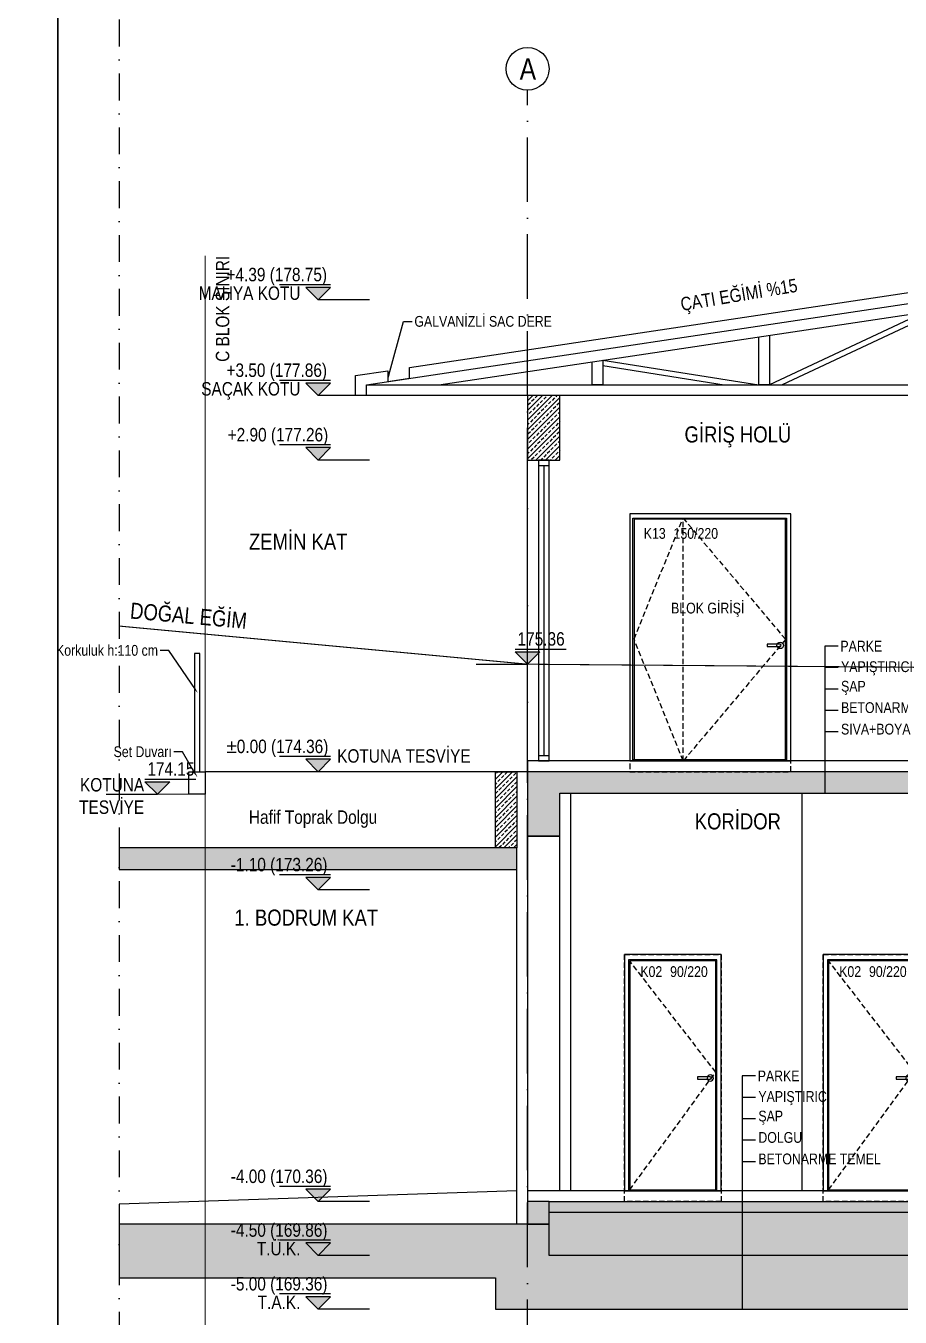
# Model space of a CAD drawing. Header units: millimetres. Extents: x 82776 to 137242, y 11666 to 27998.
# Drawn here: x 105904 to 106717, y 17112 to 18313 of the extents above; entities that cross this region are included whole.
import ezdxf
from ezdxf import colors
from ezdxf.entities.mleader import LeaderData, LeaderLine
from ezdxf.enums import TextEntityAlignment as Align
from ezdxf.math import Vec2, Vec3

# ---------------------------------------------------------------- set-up
doc = ezdxf.new("R2010")
doc.units = ezdxf.units.MM
for name, pattern in [('ACAD_ISO03W100', [30, 12, -18]), ('ACAD_ISO10W100', [18, 12, -3, 0, -3]), ('DASHDOT', [1, 0.5, -0.25, 0, -0.25]), ('DASHED', [15, 10, -5])]:
    doc.linetypes.add(name, pattern=pattern)
doc.layers.add('0_IFC_Blok Sınırı', color=32, linetype='ACAD_ISO03W100', lineweight=0)
for name, color, linetype in [('0_IFC_Door_Text', 11, 'Continuous'), ('0_IFC_Elevation_3', 21, 'Continuous'), ('0_IFC_Elevation_4', 11, 'Continuous'), ('0_IFC_Elevation_5', 252, 'Continuous'), ('0_IFC_Grid', 14, 'ACAD_ISO10W100'), ('0_IFC_Grid_Text_100', 14, 'Continuous'), ('0_IFC_Hatch_Structure', 251, 'Continuous'), ('0_IFC_Legend_Viewport', 7, 'Continuous'), ('0_IFC_Notation_Level_50', 160, 'Continuous'), ('0_IFC_Notation_Section_50', 10, 'Continuous'), ('0_IFC_Room_Text(No)_50', 12, 'Continuous'), ('0_IFC_Steelsection', 20, 'Continuous'), ('0_IFC_Text_Explanation_50', 231, 'Continuous'), ('1_IFC_Concrete_Section', 50, 'Continuous'), ('2_IFC_Handrail', 181, 'Continuous'), ('2_IFC_Wall', 130, 'Continuous'), ('3_IFC_Window', 136, 'Continuous'), ('4_IFC_Floor_Cladding', 143, 'Continuous'), ('4_IFC_Kaplama', 55, 'Continuous'), ('7_IFC_Landscape', 45, 'Continuous')]:
    doc.layers.add(name, color=color, linetype=linetype)
doc.styles.add('IFC_TEXT', font='ARIALN.TTF')
doc.styles.add('MARITZA_A1-A2-A3  BLOK_231117$0$IFC_TEXT', font='ARIALN.TTF')

# ---------------------------------------------------------------- blocks, each defined once
blk = doc.blocks.new('*U1033')
blk.add_wipeout([(0, 220), (90, 220), (90, 0), (0, 0)]).dxf.layer = '0_IFC_Elevation_5'
at = {"layer": '0_IFC_Elevation_4'}
for points in [[(0, 0), (0, 220), (90, 220), (90, 0)], [(5, 1), (5, 214), (85, 214), (85, 1)]]:
    blk.add_lwpolyline(points, close=True, dxfattribs=at)
blk.add_lwpolyline([(4, 0), (4, 215), (86, 215), (86, 0)], dxfattribs=at)
at = {"layer": '0_IFC_Elevation_5', "linetype": 'DASHED', "ltscale": 0.5}
blk.add_lwpolyline([(90, -10), (90, 220), (0, 220), (0, -10)], close=True, dxfattribs=at)
blk.add_lwpolyline([(85, 1), (5, 110.5), (85, 214)], dxfattribs=at)
at = {"layer": '0_IFC_Elevation_5'}
blk.add_lwpolyline([(10, 104, -1), (10, 106), (22, 106), (22, 104)], format="xyb", close=True, dxfattribs=at)
blk.add_circle((10, 105), 3, dxfattribs=at)
blk = doc.blocks.new('0_IFC_DOOR_TAG_50')
at = {"layer": '0_IFC_Door_Text', "style": 'IFC_TEXT'}
for tag, p in [('DOOR_TYPE', (0, 0)), ('DOOR_SIZE', (27.7, 0))]:
    blk.add_attdef(tag, p, '', height=10, dxfattribs=at)
blk = doc.blocks.new('*U365')
blk.add_wipeout([(-50, 0), (-50, -10), (230, -10), (230, 0)]).dxf.layer = '3_IFC_Window'
at = {"layer": '3_IFC_Window'}
blk.add_lwpolyline([(-50, 0), (-50, -10), (230, -10), (230, 0)], close=True, dxfattribs=at)
for points in [[(-45, 0), (-45, -10)], [(225, 0), (225, -10)], [(230, 0), (230, -10)], [(225, -5), (-45, -5)]]:
    blk.add_lwpolyline(points, dxfattribs=at)
blk = doc.blocks.new('*U2573')
blk.add_wipeout([(0, 230), (150, 230), (150, 0), (0, 0)]).dxf.layer = '0_IFC_Elevation_5'
at = {"layer": '0_IFC_Elevation_4'}
for points in [[(0, 0), (150, 0), (150, 230), (0, 230)], [(3, 226), (146, 226), (146, 1), (3, 1)], [(4, 1), (145, 1), (145, 225), (4, 225)]]:
    blk.add_lwpolyline(points, close=True, dxfattribs=at)
at = {"layer": '0_IFC_Elevation_5', "linetype": 'DASHED', "ltscale": 0.5}
blk.add_lwpolyline([(0, -10), (150, -10), (150, 230), (0, 230)], close=True, dxfattribs=at)
for points in [[(49.7, 0), (4, 113.5), (49.7, 226)], [(49.7, 226), (145, 113), (49.7, 0)], [(49.7, 0), (49.7, 226)]]:
    blk.add_lwpolyline(points, dxfattribs=at)
at = {"layer": '0_IFC_Elevation_5'}
blk.add_lwpolyline([(140, 106.5, 1), (140, 108.5), (128, 108.5), (128, 106.5)], format="xyb", close=True, dxfattribs=at)
blk.add_circle((140, 107.5), 3, dxfattribs=at)
at = {"transparency": 33554687, "rotation": 1.46989412832e-05}
blk.add_blockref('0_IFC_DOOR_TAG_50', (13.1, 206.7), dxfattribs=at).add_auto_attribs({'DOOR_TYPE': 'K13', 'DOOR_SIZE': '150/220'})
blk = doc.blocks.new('C_A-A KST_ALTLIK')
at = {"layer": '0_IFC_Elevation_5'}
h = blk.add_hatch(dxfattribs=at)
h.set_pattern_fill('AR-CONC', color=256, scale=0.1, angle=180)
h.set_pattern_definition([(230, (-109807.608, -13827.086), (-18.218467, 1.5939086), [1.905, -20.955]), (175, (-109807.608, -13827.086), (3.524342, -19.1056845), [1.524, -16.7640584]), (280.451445, (-109809.126, -13826.953), (-14.6941247, -17.5117752), [1.619001, -17.8090245]), (226.1842, (-109807.608, -13832.166), (-27.107904, 4.204233), [2.8575, -31.4325]), (276.635558, (-109809.867, -13831.815), (-23.7404134, -24.7426125), [2.428502, -26.713561]), (171.18415, (-109807.608, -13832.166), (-23.7404134, -24.7426125), [2.285997, -25.145973]), (201, (-109810.148, -13830.896), (-15.1614391, 10.2265198), [1.905, -20.955]), (146, (-109810.148, -13830.896), (-6.1802028, -18.4187966), [1.524, -16.764]), (251.451445, (-109811.412, -13830.044), (-21.341642, -8.192277), [1.619001, -17.8089938]), (217.5, (-109807.608, -13827.086), (-0.30886033, -8.4555039), [0, -16.5608, 0, -17.018, 0, -16.8275]), (187.5, (-109807.608, -13827.086), (-6.68196625, -10.0180575), [0, -9.7028, 0, -16.1798, 0, -6.4135]), (147.5, (-109801.944, -13827.086), (-13.5590595, 0.5728744), [0, -6.35, 0, -19.812, 0, -26.289]), (137.5, (-109799.404, -13827.086), (-14.8129181, -2.5426491), [0, -8.255, 0, -13.1572, 0, -18.669])])
h.paths.add_polyline_path([(-730, 40), (-30, 40), (-30, 0), (-730, 0)])
at = {"layer": '0_IFC_Hatch_Structure'}
h = blk.add_hatch(dxfattribs=at)
h.set_pattern_fill('ANSI33', color=256, angle=180)
h.set_pattern_definition([(225, (-107030.227, -17169.3415), (4.49012806, -4.49012806), []), (225, (-107034.717, -17169.3415), (4.49012806, -4.49012806), [3.175, -1.5875])])
h.paths.add_polyline_path([(-30, 450), (-30, 0), (-730, 0), (-730, 29), (-1130, 29), (-1130, -21), (-780, -21), (-780, -50), (0, -50), (0, 450)])
h.paths.add_polyline_path([(-1130, 379), (-1130, 359), (-760, 359), (-760, 379)], flags=17)
h.paths.add_polyline_path([(-750, 29), (-730, 29), (-730, 50), (-750, 50)], flags=16)
h = blk.add_hatch(dxfattribs=at)
h.set_pattern_fill('ANSI33', color=256, angle=180)
h.set_pattern_definition([(225, (-107120.9276, -17169.3415), (4.49012806, -4.49012806), []), (225, (-107125.418, -17169.3415), (4.49012806, -4.49012806), [3.175, -1.5875])])
h.paths.add_polyline_path([(-760, 379), (-780, 379), (-780, 450), (-760, 450)])
h = blk.add_hatch(dxfattribs=at)
h.set_pattern_fill('ANSI33', color=256, angle=180)
h.set_pattern_definition([(225, (-107380.347, -17169.3415), (4.49012806, -4.49012806), []), (225, (-107384.837, -17169.3415), (4.49012806, -4.49012806), [3.175, -1.5875])])
h.paths.add_polyline_path([(-730, 50), (-30, 50), (-30, 40), (-730, 40)])
at = {"layer": '0_IFC_Elevation_3'}
for points in [[(-380, 877.9), (-525, 810)], [(-380, 872.4), (-513.2, 810)], [(-680, 832.9), (-535, 810)], [(-680, 827.8), (-567.1, 810)], [(-720, 60), (-720, 390), (-750, 390), (-750, 60)], [(-760, 60), (-760, 359)]]:
    blk.add_lwpolyline(points, dxfattribs=at)
at = {"layer": '0_IFC_Elevation_4'}
blk.add_lwpolyline([(-495, 430), (-495, 60)], dxfattribs=at)
at = {"layer": '0_IFC_Elevation_5'}
for points in [[(-750, 460), (-750, 740)], [(-710, 430), (-710, 60)]]:
    blk.add_lwpolyline(points, dxfattribs=at)
at = {"layer": '0_IFC_Steelsection'}
for points in [[(-900, 810), (-375, 888.7), (150, 810)], [(-832.6, 810), (-375, 878.6), (82.6, 810)], [(-525, 856.1), (-525, 810), (-535, 810), (-535, 854.6)], [(-680, 832.9), (-680, 810), (-690, 810), (-690, 831.4)], [(-30, 800), (-730, 800)]]:
    blk.add_lwpolyline(points, dxfattribs=at)
blk.add_lwpolyline([(-900, 810), (150, 810), (150, 800), (-900, 800)], close=True, dxfattribs=at)
at = {"layer": '1_IFC_Concrete_Section'}
for points in [[(-760, 379), (-780, 379), (-780, 450), (-760, 450)], [(-1130, 379), (-1130, 359), (-760, 359), (-760, 379)], [(-750, 29), (-730, 29), (-730, 50), (-750, 50)]]:
    blk.add_lwpolyline(points, close=True, dxfattribs=at)
at = {"layer": '4_IFC_Floor_Cladding'}
blk.add_lwpolyline([(-760, 29), (-760, 60), (-1130, 47.5)], dxfattribs=at)
at = {"layer": '4_IFC_Kaplama', "transparency": 33554687}
blk.add_lwpolyline([(-750, 800), (-910, 800), (-910, 818.6), (-880, 823.1), (-880, 813), (-860, 816), (-860, 826.1), (-375, 898.9), (110, 826.1), (110, 816), (130, 813), (130, 823.1), (160, 818.6), (160, 800), (0, 800)], dxfattribs=at)
at = {"rotation": 90}
blk.add_blockref('*U365', (-740, 510), dxfattribs=at)
at = {"layer": '0_IFC_Hatch_Structure'}
h = blk.add_hatch(dxfattribs=at)
h.set_pattern_fill('ANSI33', color=256, angle=180)
h.set_pattern_definition([(225, (-57845.057, -17169.3415), (4.49012806, -4.49012806), []), (225, (-57849.547, -17169.3415), (4.49012806, -4.49012806), [3.175, -1.5875])])
h.paths.add_polyline_path([(-750, 740), (-720, 740), (-720, 800), (-750, 800)])
at = {"layer": '1_IFC_Concrete_Section'}
blk.add_lwpolyline([(-750, 740), (-720, 740), (-720, 800), (-750, 800)], close=True, dxfattribs=at)
blk.add_blockref('*U2573', (-655, 460))
at = {"xscale": -1}
for p in [(-570, 60), (-385, 60)]:
    blk.add_blockref('*U1033', p, dxfattribs=at)
at = {"layer": '0_IFC_Hatch_Structure'}
h = blk.add_hatch(dxfattribs=at)
h.set_pattern_fill('ANSI33', color=256, angle=180)
h.set_pattern_definition([(225, (-106990.227, -4373.651), (4.49012806, -4.49012806), []), (225, (-106994.717, -4373.651), (4.49012806, -4.49012806), [3.175, -1.5875])])
h.paths.add_polyline_path([(-750, 390), (-720, 390), (-720, 430), (-150, 430), (-150, 450), (-750, 450)])
at = {"layer": '1_IFC_Concrete_Section'}
for points in [[(-30, 450), (-30, 0), (-730, 0), (-730, 29), (-1130, 29), (-1130, -21), (-780, -21), (-780, -50), (0, -50), (0, 450)], [(-750, 390), (-720, 390), (-720, 430), (-150, 430), (-150, 450), (-750, 450)], [(-730, 50), (-30, 50), (-30, 40), (-730, 40)]]:
    blk.add_lwpolyline(points, close=True, dxfattribs=at)
at = {"layer": '4_IFC_Floor_Cladding'}
for points in [[(-150, 450), (-150, 460), (-750, 460), (-750, 450)], [(-360, 60), (-750, 60), (-750, 50)]]:
    blk.add_lwpolyline(points, dxfattribs=at)
at = {"transparency": 33554687}
for p in [(-645.1, 259), (-460.1, 259)]:
    blk.add_blockref('0_IFC_DOOR_TAG_50', p, dxfattribs=at).add_auto_attribs({'DOOR_TYPE': 'K02', 'DOOR_SIZE': '90/220'})
at = {"layer": '0_IFC_Text_Explanation_50', "insert": (-616.5, 607.2), "char_height": 10, "attachment_point": 1, "style": 'MARITZA_A1-A2-A3  BLOK_231117$0$IFC_TEXT'}
blk.add_mtext_dynamic_manual_height_columns('BLOK GİRİŞİ', width=243.705, gutter_width=31.2, heights=[0], dxfattribs=at)
blk = doc.blocks.new('0_IFC_AXIS_TEXT_100')
at = {"layer": '0_IFC_Grid_Text_100'}
blk.add_circle((0, 1000), 1000, dxfattribs=at)
at = {"layer": '0_IFC_Grid_Text_100', "style": 'IFC_TEXT'}
blk.add_attdef('AXIS_NO', text='', height=1000, dxfattribs=at).set_placement((0, 993), align=Align.MIDDLE_CENTER)
blk = doc.blocks.new('C_A-A KST_AKS')
at = {"layer": '0_IFC_Grid', "ltscale": 5}
blk.add_lwpolyline([(220, -1701.05297), (220, -516.05297)], dxfattribs=at)
ref = blk.add_blockref('0_IFC_AXIS_TEXT_100', (220, -516.05297), dxfattribs=dict(xscale=0.02, yscale=0.02, zscale=0.02))
ref.add_attrib('AXIS_NO', 'A', dxfattribs={"layer": '0_IFC_Grid_Text_100', "height": 20, "rotation": 360, "style": 'IFC_TEXT'}).set_placement((220.27285, -496.19865), align=Align.MIDDLE_CENTER)
blk = doc.blocks.new('0_IFC_ROOM_SEC_50')
at = {"layer": '0_IFC_Room_Text(No)_50', "style": 'IFC_TEXT'}
for tag, height, p in [('ROOM_NUMBER', 10, (10.2, -7.2)), ('ROOM_NAME', 15, (10.2, -26.2))]:
    blk.add_attdef(tag, text='', height=height, dxfattribs=at).set_placement(p, align=Align.MIDDLE_CENTER)
blk = doc.blocks.new('PARKE KATMANLASMA')
at = {"layer": '0_IFC_Text_Explanation_50'}
for points in [[(12.5, 0), (0, 0), (0, -136.8)], [(12.5, -19.9), (0, -19.9)], [(12.5, -39.9), (0, -39.9)], [(12.5, -59.8), (0, -59.8)], [(12.5, -79.8), (0, -79.8)]]:
    blk.add_lwpolyline(points, dxfattribs=at)
at = {"layer": '0_IFC_Text_Explanation_50', "char_height": 10, "attachment_point": 1, "style": 'MARITZA_A1-A2-A3  BLOK_231117$0$IFC_TEXT'}
for s, width, gutter_width, insert in [('PARKE', 243.705, 31.2, (14.6, 5)), ('YAPIŞTIRICI ', 224.862, 62.5, (15.2, -14.1)), ('ŞAP ', 224.862, 62.5, (15.2, -32.3)), ('BETONARME DÖŞEME ', 224.862, 62.5, (15.2, -52.2)), ('SIVA+BOYA', 224.862, 62.5, (15.2, -72.2))]:
    blk.add_mtext_dynamic_manual_height_columns(s, width=width, gutter_width=gutter_width, heights=[0], dxfattribs=dict(at, insert=insert))
blk = doc.blocks.new('PARKE KATMANLASMA_TEMEL')
at = {"layer": '0_IFC_Text_Explanation_50'}
for points in [[(12.5, 0), (0, 0), (0, -216.9)], [(12.5, -19.9), (0, -19.9)], [(12.5, -39.9), (0, -39.9)], [(12.5, -59.8), (0, -59.8)], [(12.5, -79.8), (0, -79.8)]]:
    blk.add_lwpolyline(points, dxfattribs=at)
at = {"layer": '0_IFC_Text_Explanation_50', "char_height": 10, "attachment_point": 1, "rotation": 360, "style": 'MARITZA_A1-A2-A3  BLOK_231117$0$IFC_TEXT'}
for s, width, gutter_width, insert in [('PARKE', 243.705, 31.2, (14.6, 5)), ('YAPIŞTIRICI ', 224.862, 62.5, (15.2, -14.1)), ('ŞAP', 224.862, 62.5, (15.2, -32.3)), ('DOLGU', 224.862, 62.5, (15.2, -52.2)), ('BETONARME TEMEL', 224.862, 62.5, (15.2, -72.2))]:
    blk.add_mtext_dynamic_manual_height_columns(s, width=width, gutter_width=gutter_width, heights=[0], dxfattribs=dict(at, insert=insert))
blk = doc.blocks.new('0_IFC_NOT_RUDELEVEL_50_N')
at = {"layer": '0_IFC_Notation_Level_50'}
h = blk.add_hatch(color=256, dxfattribs=at)
h.dxf.hatch_style = 1
h.paths.add_polyline_path([(-201.6, 201.6), (201.6, 201.6), (0, 0)])
for p, q in [((-201.6, 246.4), (627.2, 246.4)), ((-834.4, 0), (0, 0))]:
    blk.add_line(p, q, dxfattribs=at)
blk.add_lwpolyline([(-201.6, 201.6), (201.6, 201.6), (0, 0), (-201.6, 201.6)], dxfattribs=at)
at = {"layer": '0_IFC_Notation_Level_50', "style": 'IFC_TEXT'}
blk.add_attdef('LEVEL', (-201.6, 302.4), '', height=280, dxfattribs=at)
blk = doc.blocks.new('C_1-1 KST_DE')
at = {"layer": '0_IFC_Elevation_4', "linetype": 'DASHED', "const_width": 1}
blk.add_lwpolyline([(-1130, 635.5), (-750, 600), (0, 594), (435, 590.4)], dxfattribs=at)
ref = blk.add_blockref('0_IFC_NOT_RUDELEVEL_50_N', (-750, 600), dxfattribs=dict(xscale=0.057142857142768, yscale=0.057142857142768, zscale=0.057142857142768))
ref.add_attrib('LEVEL', '175.36', (-759.3, 617.3), dxfattribs={"layer": '0_IFC_Notation_Level_50', "height": 12.5, "style": 'IFC_TEXT'})
at = {"layer": '0_IFC_Elevation_4', "linetype": 'DASHED', "ltscale": 3, "insert": (-1118.9, 657.5), "char_height": 15, "attachment_point": 1, "rotation": 354.8948, "style": 'IFC_TEXT'}
blk.add_mtext_dynamic_manual_height_columns('\\pxt4;DOĞAL EĞİM', width=252.297, gutter_width=125, heights=[0], dxfattribs=at)
blk = doc.blocks.new('*U2556')
ref = blk.add_blockref('0_IFC_NOT_RUDELEVEL_50_N', (0, 939), dxfattribs=dict(xscale=-0.057142857142768, yscale=0.057142857142768, zscale=0.057142857142768))
ref.add_attrib('LEVEL', '+4.39 (178.75)', (-85.3, 956.3), dxfattribs={"layer": '0_IFC_Notation_Level_50', "height": 12.5, "style": 'IFC_TEXT'})
ref = blk.add_blockref('0_IFC_NOT_RUDELEVEL_50_N', (0, 850), dxfattribs=dict(xscale=-0.057142857142768, yscale=0.057142857142768, zscale=0.057142857142768))
ref.add_attrib('LEVEL', '+3.50 (177.86)', (-85.3, 867.3), dxfattribs={"layer": '0_IFC_Notation_Level_50', "height": 12.5, "style": 'IFC_TEXT'})
ref = blk.add_blockref('0_IFC_NOT_RUDELEVEL_50_N', (0, 790), dxfattribs=dict(xscale=-0.057142857142768, yscale=0.057142857142768, zscale=0.057142857142768))
ref.add_attrib('LEVEL', '+2.90 (177.26)', (-84.2, 807.3), dxfattribs={"layer": '0_IFC_Notation_Level_50', "height": 12.5, "style": 'IFC_TEXT'})
ref = blk.add_blockref('0_IFC_NOT_RUDELEVEL_50_N', (0, 500), dxfattribs=dict(xscale=-0.057142857142768, yscale=0.057142857142768, zscale=0.057142857142768))
ref.add_attrib('LEVEL', '%%P0.00 (174.36)', (-85.3, 517.3), dxfattribs={"layer": '0_IFC_Notation_Level_50', "height": 12.5, "style": 'IFC_TEXT'})
ref = blk.add_blockref('0_IFC_NOT_RUDELEVEL_50_N', (0, 390), dxfattribs=dict(xscale=-0.057142857142768, yscale=0.057142857142768, zscale=0.057142857142768))
ref.add_attrib('LEVEL', '-1.10 (173.26)', (-81.3, 407.3), dxfattribs={"layer": '0_IFC_Notation_Level_50', "height": 12.5, "style": 'IFC_TEXT'})
ref = blk.add_blockref('0_IFC_NOT_RUDELEVEL_50_N', (0, 100), dxfattribs=dict(xscale=-0.057142857142768, yscale=0.057142857142768, zscale=0.057142857142768))
ref.add_attrib('LEVEL', '-4.00 (170.36)', (-81.3, 117.3), dxfattribs={"layer": '0_IFC_Notation_Level_50', "height": 12.5, "style": 'IFC_TEXT'})
ref = blk.add_blockref('0_IFC_NOT_RUDELEVEL_50_N', (0, 50), dxfattribs=dict(xscale=-0.057142857142768, yscale=0.057142857142768, zscale=0.057142857142768))
ref.add_attrib('LEVEL', '-4.50 (169.86)', (-81.3, 67.3), dxfattribs={"layer": '0_IFC_Notation_Level_50', "height": 12.5, "style": 'IFC_TEXT'})
ref = blk.add_blockref('0_IFC_NOT_RUDELEVEL_50_N', (0, 0), dxfattribs=dict(xscale=-0.057142857142768, yscale=0.057142857142768, zscale=0.057142857142768))
ref.add_attrib('LEVEL', '-5.00 (169.36)', (-81.3, 17.3), dxfattribs={"layer": '0_IFC_Notation_Level_50', "height": 12.5, "style": 'IFC_TEXT'})
at = {"layer": '0_IFC_Notation_Level_50', "char_height": 12.5, "attachment_point": 3, "style": 'IFC_TEXT'}
for s, insert in [('MAHYA KOTU', (-16.5, 951.5)), ('SAÇAK KOTU', (-16.5, 862.5)), ('T.Ü.K.', (-16.5, 62.5)), ('T.A.K.', (-16.5, 12.5))]:
    blk.add_mtext_dynamic_manual_height_columns(s, width=128.311, gutter_width=12.5, heights=[0], dxfattribs=dict(at, insert=insert))
at = {"layer": '0_IFC_Text_Explanation_50', "char_height": 15, "attachment_point": 5, "style": 'IFC_TEXT'}
for s, insert in [('\\pxt4;ZEMİN KAT', (-18.6, 714.1)), ('\\pxi-3,l4,t4;1. BODRUM KAT', (-18.6, 364.1))]:
    blk.add_mtext_dynamic_manual_height_columns(s, width=215.825, gutter_width=125, heights=[0], dxfattribs=dict(at, insert=insert))
blk = doc.blocks.new('*U2571')
at = {"layer": '0_IFC_Legend_Viewport', "transparency": 33554687}
blk.add_lwpolyline([(-3742.9, 2920), (0, 2920), (0, 0), (-3742.9, 0)], close=True, dxfattribs=at)
at = {"style": 'IFC_TEXT'}
for tag, p in [('PAFTA', (-2698.5, 17.9)), ('KOT', (-1159.1, 18)), ('OLCEK', (-110.4, 17.9))]:
    blk.add_attdef(tag, p, '', height=35, dxfattribs=at)
blk = doc.blocks.new('*U2568')
at = {"layer": '0_IFC_Legend_Viewport', "transparency": 33554687}
blk.add_lwpolyline([(-2398.3, 2920), (0, 2920), (0, 0), (-2398.3, 0)], close=True, dxfattribs=at)
at = {"style": 'IFC_TEXT'}
for tag, p in [('PAFTA', (-2026.2, 17.9)), ('KOT', (-1159.1, 18)), ('OLCEK', (-110.4, 17.9))]:
    blk.add_attdef(tag, p, '', height=35, dxfattribs=at)
blk = doc.blocks.new('C_A-A KST_YAZI')
ref = blk.add_blockref('0_IFC_ROOM_SEC_50', (-555, 790))
ref.add_attrib('ROOM_NAME', 'GİRİŞ HOLÜ', dxfattribs={"layer": '0_IFC_Room_Text(No)_50', "height": 15, "style": 'IFC_TEXT'}).set_placement((-554.4, 763.8), align=Align.MIDDLE_CENTER)
for name, p in [('PARKE KATMANLASMA', (-473.6, 566.8)), ('PARKE KATMANLASMA_TEMEL', (-550.5, 166.9))]:
    blk.add_blockref(name, p)
ref = blk.add_blockref('0_IFC_ROOM_SEC_50', (-555, 430))
ref.add_attrib('ROOM_NAME', 'KORİDOR', dxfattribs={"layer": '0_IFC_Room_Text(No)_50', "height": 15, "style": 'IFC_TEXT'}).set_placement((-554.4, 403.8), align=Align.MIDDLE_CENTER)
at = {"layer": '0_IFC_Text_Explanation_50', "insert": (-608.6, 890.9), "char_height": 12.5, "attachment_point": 1, "rotation": 9.4704, "style": 'IFC_TEXT'}
blk.add_mtext_dynamic_manual_height_columns('ÇATI EĞİMİ %15', width=167.351, gutter_width=12.5, heights=[0], dxfattribs=at)
at = {"layer": '0_IFC_Text_Explanation_50'}
ml = blk.add_multileader_mtext('Standard', dxfattribs=at)
ml.set_content('GALVANİZLİ SAC DERE', color=256, style='IFC_TEXT')
ml.set_leader_properties()
ml.build(insert=Vec2(0, 0))
ctx = ml.context
ctx.base_point, ctx.char_height, ctx.plane_origin = Vec3(-857.3, 868.9), 10, Vec3(-880, 815)
notes = []
notes.append((ctx, [(0, (1, 1, 0), (-865.3, 868.9), (1, 0), 8, [(0, [(-880, 815)], 0, [])])]))
ctx.mtext.insert, ctx.mtext.flow_direction = Vec3(-855.3, 874), 5
for ctx, leaders in notes:
    for number, flags, end, landing, length, lines in leaders:
        leader = LeaderData()
        leader.index, (leader.has_last_leader_line, leader.has_dogleg_vector, leader.attachment_direction) = number, flags
        leader.last_leader_point, leader.dogleg_vector, leader.dogleg_length = Vec3(end), Vec3(landing), length
        for number, points, colour, breaks in lines:
            line = LeaderLine()
            line.index, line.vertices, line.color, line.breaks = number, Vec3.list(points), colors.encode_raw_color(colour), breaks
            leader.lines.append(line)
        ctx.leaders.append(leader)
blk = doc.blocks.new('C_A-A KST')
at = {"layer": '0_IFC_Notation_Section_50', "linetype": 'DASHDOT', "ltscale": 50}
blk.add_lwpolyline([(924.2, 0), (924.2, 1720), (-1360, 1720), (-1360, 0)], close=True, dxfattribs=at)
at = {"layer": '0_IFC_Blok Sınırı', "insert": (-1270, 1350), "char_height": 12.5, "attachment_point": 3, "rotation": 90, "style": 'IFC_TEXT'}
blk.add_mtext_dynamic_manual_height_columns('C BLOK SINIRI', width=126.891, gutter_width=12.5, heights=[0], dxfattribs=at)
at = {"layer": '0_IFC_Text_Explanation_50', "insert": (-1084.7, 834), "char_height": 12.5, "attachment_point": 3, "style": 'IFC_TEXT'}
blk.add_mtext_dynamic_manual_height_columns('\\pxqc;Hafif Toprak Dolgu', width=189.749, gutter_width=12.5, heights=[44], dxfattribs=at)
blk.add_blockref('C_A-A KST_ALTLIK', (-230, 420))
at = {"layer": '0_IFC_Blok Sınırı', "ltscale": 0.3, "const_width": 1}
blk.add_lwpolyline([(-1280, 0), (-1280, 1350)], dxfattribs=at)
at = {"layer": '2_IFC_Handrail'}
blk.add_lwpolyline([(-1285, 870), (-1285, 980), (-1290, 980), (-1290, 870)], close=True, dxfattribs=at)
at = {"layer": '2_IFC_Wall'}
blk.add_lwpolyline([(-1295, 849), (-1295, 870), (-1280, 870), (-1280, 849)], close=True, dxfattribs=at)
at = {"layer": '7_IFC_Landscape', "const_width": 1}
blk.add_lwpolyline([(-1360, 849), (-1280, 849), (-1280, 870), (-980, 870)], dxfattribs=at)
for name, p in [('C_A-A KST_AKS', (-1200, 2020)), ('*U2556', (-1174.8, 370)), ('C_A-A KST_YAZI', (-230, 420)), ('C_1-1 KST_DE', (-230, 370))]:
    blk.add_blockref(name, p)
ref = blk.add_blockref('0_IFC_NOT_RUDELEVEL_50_N', (-1324.4, 849), dxfattribs=dict(xscale=0.057142857142768, yscale=0.057142857142768, zscale=0.057142857142768))
ref.add_attrib('LEVEL', '174.15', (-1333.7, 866.3), dxfattribs={"layer": '0_IFC_Notation_Level_50', "height": 12.5, "style": 'IFC_TEXT'})
at = {"layer": '0_IFC_Notation_Level_50', "char_height": 12.5, "attachment_point": 3, "style": 'IFC_TEXT'}
for width, heights, insert in [(128.311, [0], (-1033, 890.9)), (65.295, [48.1], (-1336.7, 864.1))]:
    blk.add_mtext_dynamic_manual_height_columns('KOTUNA TESVİYE', width=width, gutter_width=12.5, heights=heights, dxfattribs=dict(at, insert=insert))
at = {"layer": '0_IFC_Text_Explanation_50'}
ml = blk.add_multileader_mtext('Standard', dxfattribs=at)
ml.set_content('Korkuluk h:110 cm', color=256, style='IFC_TEXT')
ml.set_leader_properties()
ml.build(insert=Vec2(0, 0))
ctx = ml.context
ctx.base_point, ctx.char_height, ctx.plane_origin = Vec3(-1419.1, 982.8), 10, Vec3(-1286.8, 898.2)
ctx.text_align_type = 2
notes = []
notes.append((ctx, [(0, (1, 1, 0), (-1313.8, 982.8), (-1, 0), 8, [(0, [(-1286.8, 943.2)], 0, [])])]))
ctx.mtext.insert, ctx.mtext.alignment, ctx.mtext.flow_direction = Vec3(-1323.8, 987.9), 3, 5
ml = blk.add_multileader_mtext('Standard', dxfattribs=at)
ml.set_content('Set Duvarı', color=256, style='IFC_TEXT')
ml.set_leader_properties()
ml.build(insert=Vec2(0, 0))
ctx = ml.context
ctx.base_point, ctx.char_height, ctx.plane_origin = Vec3(-1365.5, 888.6), 10, Vec3(-1279.7, 819.2)
ctx.text_align_type = 2
notes.append((ctx, [(1, (1, 1, 0), (-1301, 888.6), (-1, 0), 8, [(0, [(-1287.1, 864.7)], 0, [])])]))
ctx.mtext.insert, ctx.mtext.alignment, ctx.mtext.flow_direction = Vec3(-1311, 893.6), 3, 5
for ctx, leaders in notes:
    for number, flags, end, landing, length, lines in leaders:
        leader = LeaderData()
        leader.index, (leader.has_last_leader_line, leader.has_dogleg_vector, leader.attachment_direction) = number, flags
        leader.last_leader_point, leader.dogleg_vector, leader.dogleg_length = Vec3(end), Vec3(landing), length
        for number, points, colour, breaks in lines:
            line = LeaderLine()
            line.index, line.vertices, line.color, line.breaks = number, Vec3.list(points), colors.encode_raw_color(colour), breaks
            leader.lines.append(line)
        ctx.leaders.append(leader)

msp = doc.modelspace()

# ---------------------------------------------------------------- block references
msp.add_blockref('C_A-A KST', (107350.9, 16749.3))

# ---------------------------------------------------------------- next in the draw order: block references
for name, p in [('*U2571', (105933.9, 16149.3)), ('*U2568', (108332.2, 16149.3))]:
    msp.add_blockref(name, p)

doc.saveas('drawing.dxf')
